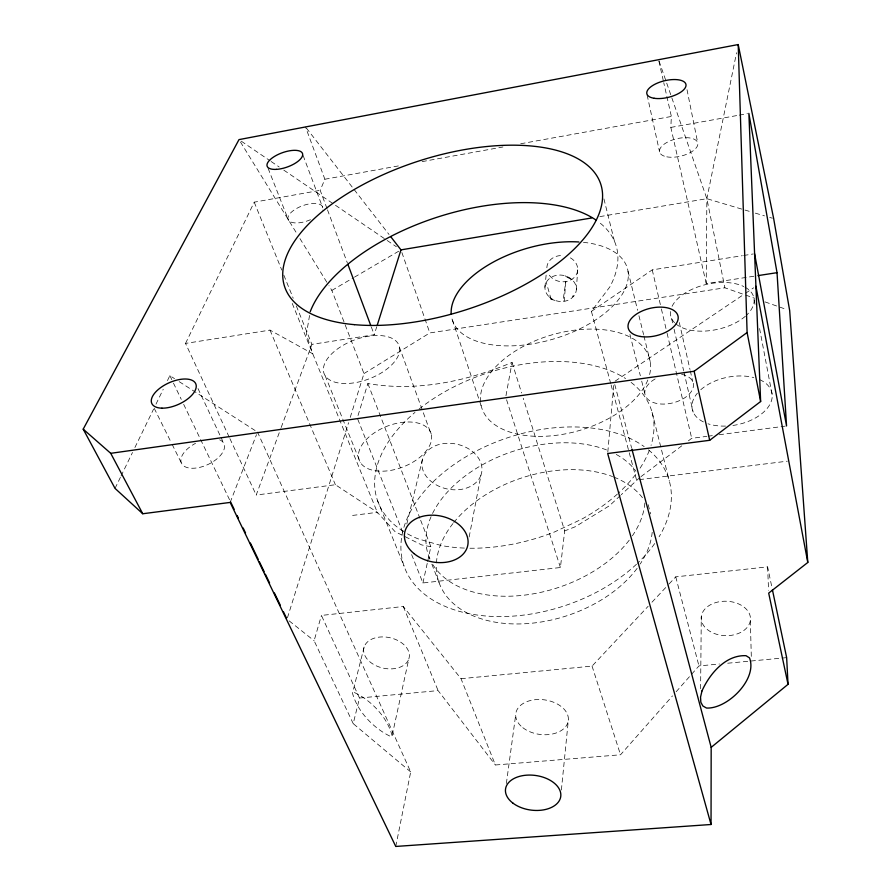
<?xml version="1.0" encoding="UTF-8"?>
<svg xmlns="http://www.w3.org/2000/svg" width="891" height="891" viewBox="0 0 891 891"><rect width="100%" height="100%" fill="white"/><g stroke="black" fill="none" stroke-linecap="round" stroke-linejoin="round"><path stroke-width="0.67" stroke-dasharray="4.46 3.34" d="M753.875 276.243L706.229 283.594L706.864 198.693L736.545 52.736M364.118 647.044L352.491 693.254C357.536 711.564 373.529 728.315 390.559 736.456L392.107 735.665L408.78 659.062A23.155 15.581 12.2 0 0 379.822 637.043A23.155 15.581 12.2 0 0 370.89 662.626A23.155 15.581 12.2 0 0 408.78 659.062M700.604 688.776L701.284 616.594M706.229 283.594L670.834 127.413L671.368 116.465L663.762 82.685M576.366 289.419L577.702 269.773M392.107 735.665C387.44 717.311 371.035 700.07 353.85 692.285L352.491 693.254M607.807 452.138L613.799 384.622M544.924 287.314L546.216 274.261M561.386 789.994L568.391 719.65M411.642 554.614L422.924 582.97L560.417 567.522L564.705 530.913L523.24 398.266M506.355 783.545L515.677 714.983M309.556 315.459L306.37 334.248L312.819 353.838L269.984 330.104L185.528 343.414L229.332 437.403M505.965 395.782L512.047 362.448C466.929 381.292 416.576 392.018 367.86 383.531L357.67 416.687M469.156 536.983L480.995 475.037A30.361 22.91 12 0 0 444.008 443.54A30.361 22.91 12 0 0 430.732 481.084A30.361 22.91 12 0 0 480.995 475.037M395.771 846.45L410.695 771.907L257.499 432.057M422.924 582.97L427.346 562.834M427.635 561.486L430.876 546.718L420.374 519.52M406.808 523.964L422.646 458.609M410.695 771.907L353.215 723.637L359.507 698.032L321.417 615.425L403.289 606.504L461.026 678.697L495.385 764.99L620.526 754.777L672.505 695.893M353.215 723.637L314.111 640.729L321.417 615.425M287.414 617.842L348.581 422.679M350.241 417.378L363.974 373.563L331.853 290.41L328.957 285.699M281.177 427.491L311.917 344.349L374.231 334.749L376.737 326.797M430.876 546.718L421.733 544.947L395.103 531.693L377.361 512.336L335.384 484.726L256.207 495.04L280.698 428.794M230.168 502.424L256.508 434.619M327.008 208.55L320.192 190.329L324.87 179.236L305.513 126.956M115.028 488.391L120.452 477.231M121.053 475.994L132.503 452.461M134.909 447.505L153.597 409.092M156.003 404.135L163.231 389.267M167.452 380.591L169.858 375.634L174.536 378.653M185.528 343.414L254.225 202.168L320.192 190.329M549.257 296.915L552.431 299.209A15.782 13.187 8.2 0 0 571.387 298.407L573.993 295.857A15.782 13.187 8.2 0 0 568.937 277.391L565.161 275.798A15.782 13.187 8.2 0 0 547.208 280.832L545.548 283.928A15.782 13.187 8.2 0 0 549.257 296.915L551.139 299.343L556.162 300.768M639.849 477.487L621.25 494.694M610.747 383.631L591.412 311.36L609.823 286.935A161.65 81.515 -18 0 0 598.117 221.547M676.146 691.761L698.945 665.933L719.505 663.995M461.026 678.697L592.058 666.1L648.169 606.259M651.967 602.205L668.139 584.964M669.085 583.95L675.746 576.856L767.608 566.854L772.152 588.539M620.27 495.608L609.511 505.687L575.296 526.737L564.705 530.913M640.952 476.652L681.771 445.823M688.398 440.822L691.706 438.327L706.83 436.356M591.412 311.36L652.234 269.884L742.314 255.695M615.202 381.092L744.386 294.041M745.544 293.262L753.619 287.826M363.974 373.563L429.818 332.933L724.884 287.793L754.688 298.273M331.853 290.41L353.304 277.825M354.495 277.134L400.972 249.881M324.87 179.236L400.204 165.592M422.111 161.616L502.914 146.982M520.723 143.752L671.368 116.465M670.834 127.413L737.915 115.373M739.285 115.128L747.493 113.647M599.866 216.602L706.864 198.693L750.088 211.579M743.684 255.472L753.229 253.968M708.2 436.178L712.321 435.632M719.193 434.741L785.183 426.143M352.602 515.421L377.361 512.336M639.281 479.648L787.366 461.17M568.937 277.391L567.578 277.535L565.161 275.798M573.993 295.857L572.646 296.001L572.88 296.915M359.507 698.032L438.105 690.592L495.385 764.99M727.724 663.216L786.653 657.647M755.323 213.138L764.5 215.867M769.735 217.426L772.352 218.206M765.057 301.915L787.076 309.667M572.122 279.729L567.578 277.535L567.333 276.678M179.214 381.66L256.33 431.311M241.294 141.19L270.006 160.736M271.154 161.516L279.195 166.996M283.795 170.125L334.348 204.529M335.495 205.309L386.037 239.712M387.184 240.492L396.384 246.751M289.174 620.893L314.111 640.729M306.37 128.048L389.044 234.511M240.447 141.981L297.037 233.865M299.933 238.576L328.233 284.519M154.232 408.323L171.529 443.172M172.152 444.42L181.419 463.086M169.858 375.634L172.865 381.883M173.467 383.13L181.274 399.368M183.68 404.358L230.535 501.778M198.014 388.565L220.333 436.033M220.923 437.281L223.864 443.529M229.923 438.65L256.207 495.04M269.984 330.104L335.384 484.726M403.289 606.504L438.105 690.592M325.148 375.679L360.343 462.485M254.225 202.168L281.768 270.062M283.85 275.185L293.206 298.24M296.324 305.925L311.917 344.349M292.248 303.452L377.628 513.138M377.494 500.486L404.091 566.208M357.781 419.305L403.434 533.999M268.113 168.354L288.584 220.367M428.872 556.496L429.874 559.058M431.868 564.192L439.352 583.416M367.86 383.531L419.873 518.228M303.163 155.624L322.787 207.815M327.498 209.853L347.457 263.19M371.302 326.941L374.231 334.749M399.558 347.568A40.017 20.783 -20.6 0 1 345.407 383.52A40.017 20.783 -20.6 0 1 339.66 347.434A40.017 20.783 -20.6 0 1 399.558 347.568L431.478 435.164A38.324 21.874 -21 0 1 380.179 471.183A38.324 21.874 -21 0 1 373.507 433.405A38.324 21.874 -21 0 1 431.478 435.164M659.039 61.022L706.864 198.693L724.884 287.793M401.874 252.476L429.818 332.933M481.073 405.583L451.737 317.887A91.261 47.245 -16.3 0 0 588.84 324.057A91.261 47.245 -16.3 0 0 583.082 242.307M506.567 399.758L560.417 567.522M592.058 666.1L620.526 754.777M512.047 362.448L521.591 392.953M551.139 299.343L546.317 282.48M611.115 384.968L636.542 479.993M648.169 504.685L650.63 513.973M614.757 384.556L631.541 447.716M675.746 576.856L698.945 665.933M629.937 334.515L640.351 375.802M641.698 381.136L645.396 395.782M652.078 412.299L669.297 480.906M603.931 198.916L614.445 241.227M627.999 271.198L637.611 310.324M638.936 315.726L643.58 334.604M643.915 335.963L650.207 361.59M652.234 269.884L661.077 307.618M661.389 308.965L666.758 331.864M667.081 333.212L691.706 438.327M671.591 318.477L672.828 323.834M674.064 329.18L683.62 370.645M683.932 371.993L693.176 412.121M679.31 322.542L689.99 369.509M690.291 370.856L692.73 381.593M658.883 61.067L663.45 81.337M647.122 95.047L659.574 151.882M687.017 89.69L697.72 142.85M754.165 299.989L755.2 305.413M759.577 328.512L772.219 395.081M767.608 566.854L768.565 590.343M750.345 620.648A24.658 17.23 1.7 0 1 711.33 632.153A24.658 17.23 1.7 0 1 715.841 602.55A24.658 17.23 1.7 0 1 750.345 620.648L751.325 657.335M219.654 439.809A23.366 12.251 -24.8 0 1 214.397 460.803A23.366 12.251 -24.8 0 1 183.056 465.38A23.366 12.251 -24.8 0 1 195.53 443.328M681.615 374.287A24.792 14.501 -13.3 0 1 688.041 395.281A24.792 14.501 -13.3 0 1 651.221 401.607A24.792 14.501 -13.3 0 1 655.397 378.786M310.447 219.721A18.355 7.963 -20 0 1 288.016 219.219A18.355 7.963 -20 0 1 306.17 204.596A18.355 7.963 -20 0 1 322.386 210.109M631.073 382.384A144.231 86.193 -18.1 0 1 651.054 445.377M649.305 450.423A144.231 86.193 -18.1 0 1 639.348 469.234M635.573 474.502A144.231 86.193 -18.1 0 1 618.41 493.146M617.418 494.037A144.231 86.193 -18.1 0 1 581.734 519.163L554.458 531.983A144.231 86.193 -18.1 0 1 467.107 548.177M464.367 548.088A144.231 86.193 -18.1 0 1 440.778 545.415L417.89 538.765A144.231 86.193 -18.1 0 1 404.614 532.161M403.523 531.481A144.231 86.193 -18.1 0 1 414.983 412.399M419.082 409.036A144.231 86.193 -18.1 0 1 625.593 378.552M648.448 449.844A139.33 88.688 -18.2 0 1 659.106 536.772M654.696 543.532A139.33 88.688 -18.2 0 1 637.466 563.312M636.475 564.248A139.33 88.688 -18.2 0 1 439.274 603.653A139.33 88.688 -18.2 0 1 448.095 468.866A139.33 88.688 -18.2 0 1 644.171 446.591M570.418 257.878A15.47 13.064 8.3 0 1 572.88 278.627A15.47 13.064 8.3 0 1 548.745 274.395M546.862 267.745A15.47 13.064 8.3 0 1 562.722 255.594M644.85 503.025A112.856 71.77 -18.2 0 1 632.387 535.814M629.224 540.18A112.856 71.77 -18.2 0 1 524.365 595.143A112.856 71.77 -18.2 0 1 432.213 563.524M429.841 558.88A112.856 71.77 -18.2 0 1 431.968 514.708M432.547 513.494A112.856 71.77 -18.2 0 1 608.909 450.891M616.282 454.455A112.856 71.77 -18.2 0 1 635.962 471.261M652.201 532.295A111.241 72.505 -18.2 0 1 640.206 563.981M637.121 568.358A111.241 72.505 -18.2 0 1 514.107 623.934A111.241 72.505 -18.2 0 1 436.345 564.215M436.423 562.878A111.241 72.505 -18.2 0 1 452.918 523.585M453.764 522.527A111.241 72.505 -18.2 0 1 612.596 476.585M613.91 477.097A111.241 72.505 -18.2 0 1 644.093 500.007M744.987 287.18A42.556 23.133 -12.3 0 1 746.324 315.381M745.366 316.249A42.556 23.133 -12.3 0 1 675.545 323.622M674.543 322.676A42.556 23.133 -12.3 0 1 671.09 308.832M672.081 306.326A42.556 23.133 -12.3 0 1 703.233 285.22A42.556 23.133 -12.3 0 1 743.818 286.568M759.633 379.622A40.674 24.224 -11.5 0 1 769.423 405.227A40.674 24.224 -11.5 0 1 732.224 425.553M725.541 426.087A40.674 24.224 -11.5 0 1 707.989 423.782M703.422 421.922A40.674 24.224 -11.5 0 1 697.43 393.12M700.783 389.723A40.674 24.224 -11.5 0 1 753.797 377.584M647.824 380A87.463 49.751 -16.2 0 1 507.402 431.199A87.463 49.751 -16.2 0 1 538.175 339.549A87.463 49.751 -16.2 0 1 649.428 375.245M565.807 281.567L564.248 300.913L562.989 301.047L565.807 281.567M522.817 727.68A26.496 17.441 7.6 0 0 567.277 724.082A26.496 17.441 7.6 0 0 536.026 699.613A26.496 17.441 7.6 0 0 522.817 727.68M666.791 156.827A19.602 8.932 -13.3 0 0 697.664 145.255A19.602 8.932 -13.3 0 0 671.558 140.299A19.602 8.932 -13.3 0 0 666.791 156.827"/><path stroke-width="1.34" d="M711.174 747.371L788.034 684.333L768.688 593.105L807.792 562.477L789.671 310.58L773.666 218.596L738.205 44.55L238.988 139.62L83.208 429.15L115.028 488.391L142.749 513.751L230.168 502.424L395.771 846.45L711.04 824.498L711.174 747.371L631.897 449.053M377.149 325.471L400.972 249.881L390.748 236.705M711.04 824.498L607.684 453.519L709.693 440.299L760.636 401.518L748.863 113.402L777.03 272.679L786.553 425.965L754.599 253.757M83.208 429.15L110.729 453.319L694.122 371.257L747.103 332.532L738.205 44.55M400.972 249.881L591.635 217.983M757.963 275.62L777.03 272.679M110.729 453.319L142.749 513.751M230.535 501.778L234.144 509.262M237.14 515.51L238.343 518.005M243.154 527.995L245.548 532.996M250.36 542.987L258.167 559.225M259.37 561.72L264.17 571.71M265.373 574.205L269.583 582.948M274.383 592.938L280.398 605.435M283.394 611.672L286.401 617.92M347.935 264.493L370.823 325.638M694.122 371.257L709.693 440.299M772.441 589.887L786.653 657.647L788.034 684.333M747.103 332.532L760.636 401.518M755.924 286.267L807.792 562.477M310.191 311.75A161.65 81.515 -18 0 1 437.904 216.97A161.65 81.515 -18 0 1 596.034 220.077M451.202 314.2A91.261 47.245 -16.3 0 1 578.86 241.973M702.008 690.87L700.538 697.107L700.838 702.264L702.876 705.995L706.518 708.044C727.446 709.147 757.751 679.076 749.52 657.903L746.045 655.698C725.708 654.685 709.682 673.774 702.008 690.87M512.982 803.17A27.866 17.464 7.7 0 0 559.693 799.951A27.866 17.464 7.7 0 0 526.737 775.159A27.866 17.464 7.7 0 0 512.982 803.17M413.936 553.534A32.176 23.289 11.8 0 0 467.096 547.753A32.176 23.289 11.8 0 0 427.691 515.41A32.176 23.289 11.8 0 0 413.936 553.534M354.34 324.647A166.16 78.04 -17.9 0 0 602.294 200.987A166.16 78.04 -17.9 0 0 371.402 180.26A166.16 78.04 -17.9 0 0 354.34 324.647M654.139 98.277A20.103 8.509 -13.6 0 0 685.814 86.527A20.103 8.509 -13.6 0 0 659.229 82.362A20.103 8.509 -13.6 0 0 654.139 98.277M640.15 336.442A25.605 14.011 -13.7 0 0 678.207 318.076A25.605 14.011 -13.7 0 0 640.985 311.538A25.605 14.011 -13.7 0 0 640.15 336.442M161.939 408.167A24.079 11.772 -24.2 0 0 196.243 386.649A24.079 11.772 -24.2 0 0 163.131 385.948A24.079 11.772 -24.2 0 0 161.939 408.167M276.377 169.368A18.8 7.562 -19.8 0 0 302.684 154.355A18.8 7.562 -19.8 0 0 275.408 155.892A18.8 7.562 -19.8 0 0 276.377 169.368"/></g></svg>
